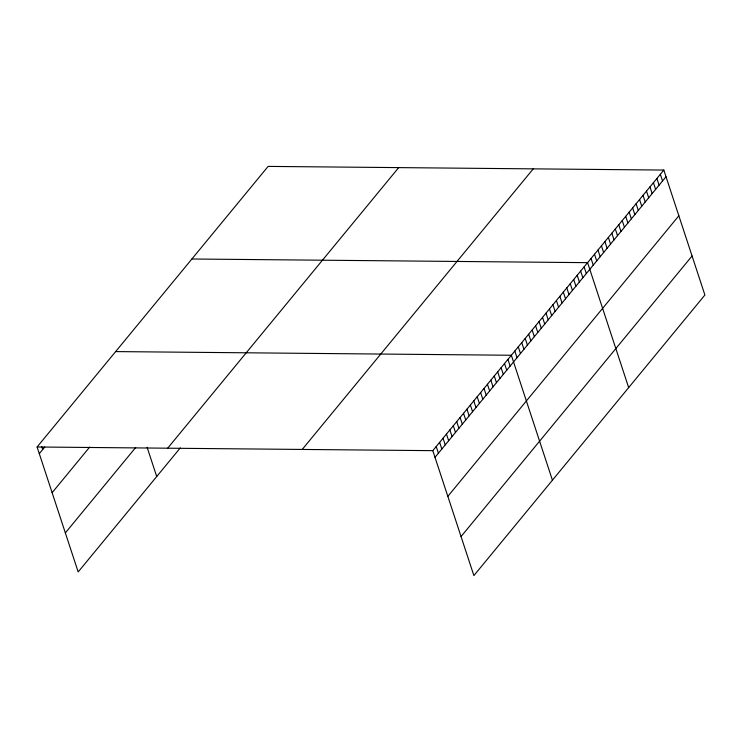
<?xml version="1.0" encoding="UTF-8"?>
<svg xmlns="http://www.w3.org/2000/svg" width="742" height="742" viewBox="0 0 742 742"><rect width="100%" height="100%" fill="white"/><g stroke="black" fill="none" stroke-linecap="round" stroke-linejoin="round"><path stroke-width="1.11" d="M180.287 447.908L78.179 571.934L37.1 446.99L268.112 166.403L663.821 170.066L704.9 295.01L473.888 575.597L432.809 450.654L663.821 170.066M39.298 453.668L44.761 447.027M52.126 492.697L89.689 447.064M65.352 532.904L135.693 447.463M167.683 448.196L398.695 167.609M302.226 449.448L533.238 168.861M434.998 457.332L666.019 176.744M447.834 496.361L678.847 215.774M461.051 536.568L692.073 255.981M191.881 258.995L587.59 262.659L628.669 387.602M115.641 351.587L511.349 355.26L552.428 480.195M37.1 446.99L432.809 450.654M660.352 174.277L662.55 180.955M656.893 178.488L659.091 185.166M653.424 182.699L655.622 189.377M649.964 186.901L652.153 193.579M646.495 191.111L648.693 197.789M643.026 195.322L645.225 202M639.567 199.533L641.756 206.211M636.098 203.744L638.296 210.413M632.638 207.945L634.827 214.624M629.17 212.156L631.368 218.834M625.701 216.367L627.899 223.045M622.241 220.578L624.43 227.256M618.772 224.78L620.971 231.458M615.313 228.99L617.502 235.668M611.844 233.201L614.042 239.879M608.375 237.412L610.573 244.09M604.916 241.623L607.104 248.292M601.447 245.825L603.645 252.503M597.978 250.035L600.176 256.713M594.518 254.246L596.716 260.924M591.049 258.457L593.248 265.135M584.121 266.87L586.319 273.548M580.652 271.08L582.85 277.758M577.193 275.291L579.381 281.969M573.724 279.502L575.922 286.18M570.264 283.704L572.453 290.382M566.795 287.915L568.993 294.593M563.326 292.125L565.525 298.803M559.867 296.336L562.056 303.014M556.398 300.538L558.596 307.216M552.938 304.749L555.127 311.427M549.47 308.96L551.668 315.638M546.001 313.17L548.199 319.848M542.541 317.381L544.73 324.059M539.072 321.583L541.27 328.261M535.603 325.794L537.802 332.472M532.144 330.005L534.342 336.683M528.675 334.215L530.873 340.893M525.215 338.417L527.404 345.095M521.747 342.628L523.945 349.306M518.278 346.839L520.476 353.517M514.818 351.049L517.016 357.727M507.936 359.406L510.134 366.084M504.523 363.552L506.721 370.23M501.11 367.698L503.299 374.376M497.687 371.844L499.885 378.522M494.274 375.999L496.472 382.677M490.861 380.145L493.059 386.823M487.448 384.291L489.646 390.969M484.034 388.437L486.223 395.115M480.612 392.583L482.81 399.261M477.199 396.738L479.397 403.416M473.786 400.884L475.984 407.562M470.372 405.03L472.571 411.708M466.959 409.176L469.148 415.854M463.537 413.322L465.735 420M460.123 417.477L462.322 424.155M456.71 421.623L458.908 428.301M453.297 425.769L455.495 432.447M449.884 429.915L452.073 436.593M446.461 434.061L448.66 440.739M443.048 438.216L445.246 444.894M439.635 442.362L441.833 449.04M436.222 446.508L438.42 453.186M147.101 447.259L156.72 476.531M41.765 446.656L42.711 449.522"/></g></svg>
